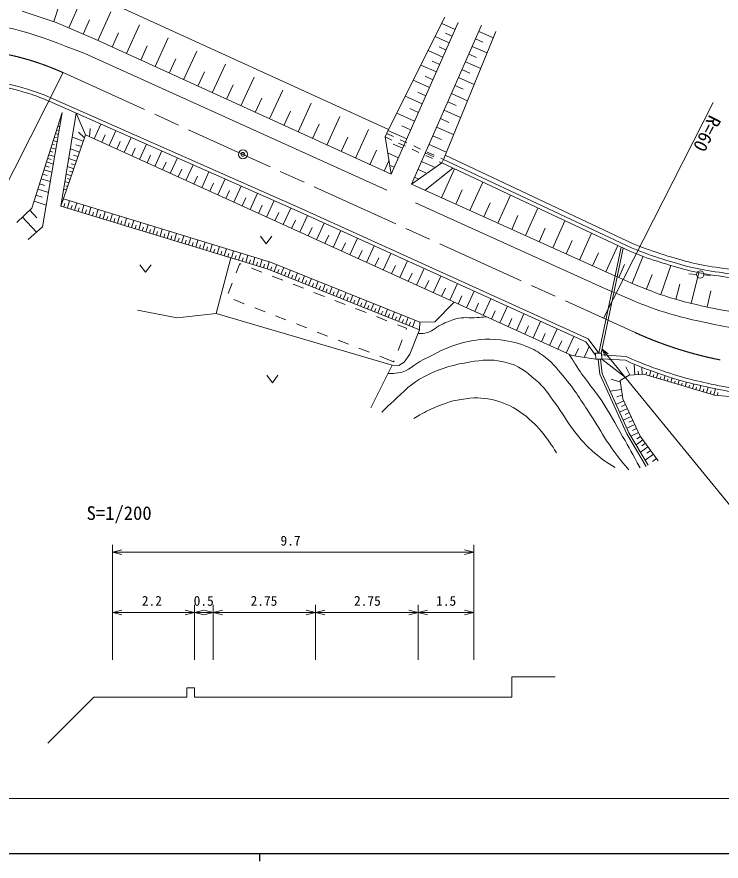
# Model space of a CAD drawing. Units: millimetres, scale not verified, with parts at other scales. Extents: x 40000 to 680000, y 20000 to 380000.
# Drawn here: x 135468 to 229937, y 204000 to 317166 of the extents above; entities that cross this region are included whole.
import ezdxf
from ezdxf.enums import TextEntityAlignment as Align

# ---------------------------------------------------------------- set-up
doc = ezdxf.new("R2010")
doc.units = ezdxf.units.MM
doc.header["$LTSCALE"] = 1000
doc.header["$PDMODE"] = 32
doc.header["$PDSIZE"] = 500
doc.linetypes.add('CHAIN', pattern=[18.5, 12, -1.5, 3.5, -1.5])
for name, color, linetype, lineweight in [('M-BGD', 7, 'Continuous', 13), ('M-BGD-HTXT', 7, 'Continuous', 13), ('M-BMK', 2, 'CHAIN', 13), ('M-BMK-SRVR', 3, 'Continuous', 13), ('M-STR-HTXT', 7, 'Continuous', 13), ('M-TTL-BAND', 7, 'Continuous', 25)]:
    doc.layers.add(name, color=color, linetype=linetype, lineweight=lineweight)
doc.styles.add('ＭＳ ゴシック', font='')
doc.styles.add('ＭＳ 明朝', font='')
doc.styles.get('ＭＳ ゴシック').set_extended_font_data('MS Gothic')
doc.styles.get('ＭＳ 明朝').set_extended_font_data('MS Mincho')

msp = doc.modelspace()

# ---------------------------------------------------------------- linework, layer by layer
at = {"layer": 'M-BGD'}
for p, q in [((142441, 315693), (144170, 319657)), ((140448, 316528), (141117, 318584)), ((148253, 318965), (185313, 302072)), ((136161, 317923), (140760, 316426)), ((146310, 313999), (148062, 317843)), ((185313, 302072), (192883, 317135)), ((140760, 316426), (146045, 314120)), ((144377, 314848), (145221, 316784)), ((150154, 312248), (151906, 316091)), ((185655, 296065), (194678, 316399)), ((188410, 294746), (197797, 316057)), ((194272, 315485), (192459, 316290)), ((148232, 313123), (149108, 315045)), ((192678, 298056), (199736, 315203)), ((193870, 314579), (192963, 314981)), ((197430, 315223), (199389, 314360)), ((146045, 314120), (185655, 296065)), ((153997, 310496), (155749, 314339)), ((193467, 313672), (191567, 314515)), ((196987, 314219), (197992, 313777)), ((152076, 311372), (152952, 313293)), ((157841, 308744), (159593, 312587)), ((192624, 311771), (190632, 312655)), ((193046, 312722), (192096, 313143)), ((196545, 313215), (198554, 312330)), ((144595, 312243), (185093, 293957)), ((155919, 309620), (156795, 311541)), ((192182, 310775), (191186, 311217)), ((196092, 312185), (197121, 311732)), ((161684, 306992), (163436, 310835)), ((191740, 309779), (189652, 310706)), ((195173, 310101), (196229, 309636)), ((195638, 311156), (197697, 310249)), ((159763, 307868), (160639, 309789)), ((165528, 305240), (167280, 309083)), ((191277, 308735), (190233, 309199)), ((194709, 309046), (196819, 308116)), ((163606, 306116), (164482, 308037)), ((190814, 307691), (188625, 308662)), ((194232, 307964), (195314, 307488)), ((169371, 303488), (171123, 307331)), ((190328, 306597), (189234, 307083)), ((193756, 306882), (195919, 305930)), ((139818, 305859), (173468, 290989)), ((140020, 306317), (173673, 291446)), ((167450, 304364), (168326, 306286)), ((173215, 301736), (174967, 305579)), ((189843, 305503), (187549, 306521)), ((193268, 305774), (194376, 305285)), ((171293, 302612), (172169, 304534)), ((189334, 304356), (188187, 304865)), ((192779, 304665), (194997, 303688)), ((137478, 291509), (141549, 304339)), ((141549, 304339), (138896, 289037)), ((143443, 304257), (141380, 291814)), ((144668, 301351), (143443, 304257)), ((177058, 299984), (178810, 303827)), ((188825, 303209), (186420, 304275)), ((192279, 303529), (193415, 303028)), ((140962, 302490), (141214, 302409)), ((145228, 301097), (145306, 302210)), ((145849, 300815), (146748, 302797)), ((175137, 300860), (176013, 302782)), ((188291, 302006), (187089, 302540)), ((191778, 302392), (194051, 301391)), ((140508, 301060), (140765, 300978)), ((140660, 301536), (141042, 301415)), ((140811, 302013), (141002, 301952)), ((141380, 291814), (144668, 301351)), ((144381, 300519), (142908, 301027)), ((144538, 300975), (143744, 301693)), ((144668, 301351), (209905, 271767)), ((146850, 300361), (147303, 301362)), ((147850, 299907), (148758, 301909)), ((178980, 299108), (179856, 301030)), ((180902, 298232), (182654, 302076)), ((184857, 301071), (185313, 302072)), ((185655, 296065), (184857, 301071)), ((184857, 301071), (185767, 300657)), ((185064, 301526), (185974, 301112)), ((187758, 300804), (185243, 301920)), ((191265, 301227), (192430, 300714)), ((140206, 300107), (140527, 300005)), ((140357, 300583), (140869, 300421)), ((144127, 299782), (143390, 300036)), ((148861, 299449), (149319, 300460)), ((149871, 298991), (150788, 301012)), ((151912, 298065), (152837, 300106)), ((187200, 299547), (185943, 300105)), ((186677, 300242), (187587, 299827)), ((186884, 300697), (187794, 300282)), ((190752, 300063), (193082, 299036)), ((139904, 299153), (140290, 299031)), ((140055, 299630), (140697, 299426)), ((143873, 299046), (142649, 299468)), ((150892, 298528), (151354, 299548)), ((153973, 297131), (154907, 299191)), ((182824, 297356), (183700, 299278)), ((186642, 298289), (185198, 298930)), ((188496, 299412), (189406, 298998)), ((188704, 299867), (189614, 299453)), ((190249, 298922), (191390, 298419)), ((190524, 299038), (191434, 298623)), ((139450, 297724), (140352, 297437)), ((139601, 298200), (140052, 298057)), ((139752, 298677), (140525, 298432)), ((143451, 297822), (142434, 298172)), ((143662, 298434), (143050, 298645)), ((152942, 297598), (153410, 298628)), ((155013, 296659), (155485, 297699)), ((156053, 296187), (156997, 298268)), ((184746, 296480), (185371, 297851)), ((189747, 297781), (191579, 296974)), ((190316, 298583), (191226, 298168)), ((192136, 297753), (192471, 297601)), ((192344, 298208), (192678, 298056)), ((192471, 297601), (192678, 298056)), ((192678, 298056), (217896, 286210)), ((192907, 298611), (218151, 286753)), ((139119, 296679), (140163, 296347)), ((139284, 297201), (139807, 297036)), ((143101, 296805), (142256, 297096)), ((143276, 297313), (142768, 297488)), ((157104, 295711), (157580, 296761)), ((158154, 295235), (159107, 297336)), ((186081, 297024), (185458, 297300)), ((192471, 297601), (188410, 294746)), ((189280, 296721), (190340, 296254)), ((190245, 293918), (193964, 296900)), ((192432, 292930), (194179, 296799)), ((192471, 297601), (217684, 285757)), ((138735, 295469), (139944, 295085)), ((138927, 296074), (139531, 295882)), ((142775, 295859), (142090, 296095)), ((142612, 295387), (142270, 295505)), ((142938, 296332), (142515, 296478)), ((159215, 294754), (159696, 295814)), ((160276, 294273), (161238, 296394)), ((162418, 293301), (163389, 295443)), ((188813, 295661), (189366, 295418)), ((138512, 294769), (139213, 294547)), ((142449, 294914), (141924, 295095)), ((142286, 294441), (142024, 294532)), ((161347, 293787), (161833, 294858)), ((164581, 292320), (165562, 294483)), ((188410, 294746), (215277, 282615)), ((196243, 291210), (197964, 295021)), ((138033, 293258), (138844, 293000)), ((138290, 294069), (139691, 293624)), ((142123, 293968), (141758, 294094)), ((163499, 292811), (163990, 293892)), ((166765, 291330), (167756, 293514)), ((194337, 292070), (195198, 293975)), ((199997, 289514), (201693, 293269)), ((137776, 292447), (139398, 291932)), ((141771, 291695), (141916, 292173)), ((142249, 291549), (142541, 292505)), ((143205, 291257), (143497, 292214)), ((165673, 291825), (166168, 292917)), ((168971, 290330), (169971, 292535)), ((188933, 292223), (214419, 280715)), ((198120, 290362), (198968, 292239)), ((135479, 289619), (137478, 291509)), ((137199, 291245), (138139, 290251)), ((142727, 291403), (142873, 291881)), ((143684, 291111), (143830, 291590)), ((144162, 290966), (144454, 291922)), ((144640, 290820), (144786, 291298)), ((145119, 290674), (145410, 291630)), ((145597, 290528), (145743, 291006)), ((146075, 290382), (146367, 291339)), ((147032, 290091), (147323, 291047)), ((167868, 290830), (168368, 291932)), ((170084, 289825), (170589, 290938)), ((171197, 289320), (172207, 291547)), ((173468, 290989), (211787, 273599)), ((173673, 291446), (212110, 274001)), ((203696, 287844), (205367, 291543)), ((136206, 290306), (138085, 288318)), ((146553, 290236), (146699, 290715)), ((147510, 289945), (147656, 290423)), ((147988, 289799), (148280, 290756)), ((148466, 289653), (148612, 290131)), ((148945, 289507), (149236, 290464)), ((149423, 289362), (149569, 289840)), ((149901, 289216), (150193, 290172)), ((150858, 288924), (151149, 289881)), ((172317, 288812), (172824, 289931)), ((173436, 288304), (174451, 290543)), ((201847, 288679), (202682, 290529)), ((207341, 286199), (208986, 289843)), ((138896, 289037), (136969, 287329)), ((150379, 289070), (150525, 289548)), ((151336, 288778), (151482, 289257)), ((151814, 288633), (152106, 289589)), ((152293, 288487), (152438, 288965)), ((152771, 288341), (153062, 289297)), ((153249, 288195), (153395, 288673)), ((153727, 288049), (154019, 289006)), ((154684, 287758), (154975, 288714)), ((174555, 287797), (175063, 288916)), ((175674, 287290), (176689, 289528)), ((205519, 287021), (206341, 288843)), ((154206, 287904), (154351, 288382)), ((155162, 287612), (155308, 288090)), ((155640, 287466), (155932, 288423)), ((156119, 287320), (156264, 287799)), ((156597, 287174), (156889, 288131)), ((157075, 287029), (157221, 287507)), ((157553, 286883), (157845, 287839)), ((158510, 286591), (158802, 287548)), ((168160, 287761), (168910, 286761)), ((168910, 286761), (169660, 287761)), ((176793, 286782), (177300, 287901)), ((177912, 286275), (178926, 288512)), ((180148, 285261), (181163, 287497)), ((210931, 284577), (212552, 288168)), ((158032, 286737), (158178, 287215)), ((158988, 286445), (159134, 286924)), ((159467, 286300), (159758, 287256)), ((159945, 286154), (160091, 286632)), ((160423, 286008), (160715, 286965)), ((160901, 285862), (161047, 286340)), ((161380, 285716), (161671, 286673)), ((162336, 285425), (162628, 286381)), ((179030, 285768), (179537, 286886)), ((182384, 284247), (183398, 286483)), ((209136, 285388), (209947, 287183)), ((214478, 282976), (216079, 286522)), ((161858, 285571), (162004, 286049)), ((162814, 285279), (162960, 285757)), ((163293, 285133), (163584, 286090)), ((163771, 284987), (163917, 285466)), ((164249, 284842), (164541, 285798)), ((165206, 284550), (165497, 285506)), ((166162, 284258), (166454, 285215)), ((181266, 284754), (181773, 285872)), ((184620, 283233), (185633, 285468)), ((212704, 283777), (213505, 285550)), ((213544, 272082), (216518, 286305)), ((213852, 272090), (216798, 286174)), ((162197, 277427), (164157, 284870)), ((164727, 284696), (164873, 285174)), ((164882, 282877), (165359, 284106)), ((165359, 284106), (165528, 284040)), ((165684, 284404), (165830, 284882)), ((166641, 284113), (166786, 284591)), ((167119, 283967), (167410, 284923)), ((167597, 283821), (167743, 284299)), ((168075, 283675), (168367, 284632)), ((169032, 283383), (169324, 284340)), ((183502, 283740), (184009, 284857)), ((186854, 282220), (187868, 284454)), ((217988, 281494), (219445, 285016)), ((151967, 283945), (152717, 282945)), ((152717, 282945), (153467, 283945)), ((166927, 283498), (168325, 282955)), ((168554, 283529), (168699, 284008)), ((169500, 283210), (169686, 283674)), ((169964, 283024), (170337, 283952)), ((170428, 282838), (170615, 283302)), ((170893, 282651), (171265, 283580)), ((171357, 282465), (171543, 282929)), ((171821, 282279), (172193, 283207)), ((185737, 282726), (186244, 283844)), ((189088, 281207), (190101, 283440)), ((216227, 282222), (216956, 283983)), ((221854, 279969), (223187, 283834)), ((169724, 282413), (171122, 281870)), ((172285, 282093), (172471, 282557)), ((172749, 281907), (173121, 282835)), ((173213, 281721), (173399, 282185)), ((173677, 281535), (174049, 282463)), ((174141, 281349), (174327, 281813)), ((174605, 281163), (174977, 282091)), ((187971, 281713), (188478, 282830)), ((190205, 280700), (190711, 281817)), ((191322, 280194), (192334, 282427)), ((219909, 280699), (220704, 282620)), ((226628, 282655), (225619, 282737)), ((225902, 278783), (226944, 282874)), ((227625, 282586), (228528, 282511)), ((163797, 280080), (164339, 281479)), ((172520, 281327), (173919, 280785)), ((175069, 280976), (175255, 281440)), ((175533, 280790), (175905, 281718)), ((175997, 280604), (176183, 281068)), ((176461, 280418), (176834, 281346)), ((176925, 280232), (177112, 280696)), ((177390, 280046), (177762, 280974)), ((192438, 279688), (192944, 280804)), ((193554, 279181), (194567, 281414)), ((223857, 279304), (224378, 281349)), ((175317, 280242), (176716, 279700)), ((177854, 279860), (178040, 280324)), ((178318, 279674), (178690, 280602)), ((178782, 279487), (178968, 279952)), ((179246, 279301), (179618, 280229)), ((179710, 279115), (179896, 279579)), ((180174, 278929), (180546, 279857)), ((194670, 278675), (195176, 279791)), ((195786, 278169), (196798, 280401)), ((228073, 278288), (228540, 280465)), ((165967, 278719), (164569, 279261)), ((178114, 279157), (179513, 278615)), ((180638, 278743), (180824, 279207)), ((181102, 278557), (181474, 279485)), ((181566, 278371), (181752, 278835)), ((182030, 278185), (182402, 279113)), ((182494, 277999), (182680, 278463)), ((182958, 277812), (183331, 278741)), ((194125, 278922), (191534, 276305)), ((196902, 277663), (197408, 278779)), ((198017, 277157), (199029, 279389)), ((156979, 276845), (151643, 277850)), ((162197, 277427), (156979, 276845)), ((185802, 270465), (162197, 277427)), ((168764, 277633), (167366, 278176)), ((180911, 278072), (182309, 277529)), ((183422, 277626), (183609, 278090)), ((183886, 277440), (184259, 278368)), ((184351, 277254), (184537, 277718)), ((184815, 277068), (185187, 277996)), ((185279, 276882), (185465, 277346)), ((185743, 276696), (186115, 277624)), ((199133, 276652), (199638, 277767)), ((200248, 276146), (201259, 278376)), ((202478, 275135), (203489, 277364)), ((171561, 276548), (170162, 277091)), ((183708, 276987), (185106, 276444)), ((186207, 276510), (186393, 276974)), ((186671, 276323), (187043, 277252)), ((187135, 276137), (187321, 276601)), ((187599, 275951), (187971, 276879)), ((188063, 275765), (188249, 276229)), ((188527, 275579), (188899, 276507)), ((189528, 276255), (189455, 275207)), ((191534, 276305), (189528, 276255)), ((201363, 275640), (201868, 276755)), ((204707, 274124), (205718, 276353)), ((174358, 275463), (172959, 276006)), ((186505, 275902), (187748, 275419)), ((187748, 275419), (187688, 275264)), ((189455, 275207), (188177, 271943)), ((203592, 274629), (204098, 275744)), ((206936, 273113), (207946, 275342)), ((177155, 274378), (175756, 274921)), ((187146, 273866), (186603, 272468)), ((205821, 273618), (206327, 274733)), ((209163, 272103), (210174, 274331)), ((212110, 274001), (213544, 272082)), ((179951, 273293), (178553, 273835)), ((182748, 272208), (181350, 272750)), ((208050, 272608), (208555, 273722)), ((211580, 271508), (212248, 272981)), ((211787, 273599), (213107, 271832)), ((186011, 270942), (184147, 271665)), ((188177, 271943), (187401, 270901)), ((209905, 271767), (213121, 271271)), ((210325, 271702), (210783, 272712)), ((213101, 272071), (213900, 272091)), ((213121, 271271), (213101, 272071)), ((213900, 272091), (213921, 271291)), ((217206, 271622), (213907, 271846)), ((186061, 271069), (186011, 270942)), ((187401, 270901), (186699, 270440)), ((213921, 271291), (213121, 271271)), ((217087, 271129), (213919, 271344)), ((217089, 268841), (213921, 271291)), ((218359, 269205), (218276, 270566)), ((185802, 270465), (182949, 264776)), ((186699, 270440), (185802, 270465)), ((217679, 269164), (217137, 270241)), ((218858, 269236), (218830, 269694)), ((219357, 269266), (219301, 270182)), ((219845, 269201), (219944, 269534)), ((220324, 269058), (220522, 269724)), ((221283, 268774), (221466, 269390)), ((168991, 269129), (169741, 268129)), ((169741, 268129), (170491, 269129)), ((216430, 268221), (215166, 268593)), ((216404, 268408), (217591, 269159)), ((216743, 265984), (216404, 268408)), ((217591, 269159), (219578, 269280)), ((219578, 269280), (229047, 266469)), ((220803, 268916), (220895, 269224)), ((221762, 268632), (221849, 268925)), ((222241, 268489), (222416, 269076)), ((222721, 268347), (222804, 268626)), ((223200, 268205), (223366, 268763)), ((223679, 268062), (223760, 268334)), ((224159, 267920), (224320, 268464)), ((225117, 267635), (225288, 268209)), ((216569, 267232), (215019, 267015)), ((224638, 267778), (224723, 268065)), ((225597, 267493), (225686, 267795)), ((226076, 267351), (226255, 267954)), ((226555, 267209), (226654, 267539)), ((227035, 267066), (227231, 267728)), ((227514, 266924), (227624, 267295)), ((227993, 266782), (228214, 267523)), ((228952, 266497), (229196, 267319)), ((216677, 266457), (215945, 266253)), ((219094, 260944), (216743, 265984)), ((228473, 266639), (228595, 267050)), ((229047, 266469), (238933, 265500)), ((229446, 266430), (229484, 266813)), ((216872, 265708), (215828, 265221)), ((217115, 265186), (216594, 264943)), ((217359, 264664), (216302, 264171)), ((217605, 264136), (217077, 263889)), ((217852, 263607), (216782, 263108)), ((218101, 263072), (217566, 262823)), ((218351, 262537), (217267, 262031)), ((218856, 261453), (217813, 260966)), ((218604, 261995), (218062, 261742)), ((219443, 260468), (218519, 259791)), ((219102, 260933), (218638, 260592)), ((221493, 257673), (219094, 260944)), ((220120, 259545), (219112, 258805)), ((219781, 260006), (219320, 259668)), ((220860, 258536), (219759, 257729)), ((220490, 259041), (219986, 258671)), ((221263, 257986), (220713, 257582))]:
    msp.add_line(p, q, dxfattribs=at)
for points in [[(189528, 276255), (169512, 284282), (141706, 292760)], [(189455, 275207), (169180, 283338), (141380, 291814)], [(219903, 256906), (217286, 261260), (213665, 269287), (213433, 271279)], [(220160, 257061), (217552, 261399), (213958, 269368), (213734, 271287)]]:
    msp.add_lwpolyline(points, dxfattribs=at)
msp.add_circle((227127, 282631), 500, dxfattribs=at)
for points, knots in [([(112164, 313783), (118623, 315756), (121441, 316491), (127528, 316404), (134389, 316306), (137489, 314972), (144595, 312243)], [0, 0, 0, 0, 1, 1, 1, 2, 2, 2, 2]), ([(128804, 308845), (129109, 308847), (129196, 308839), (129447, 308830), (130704, 308786), (131409, 308690), (132646, 308459), (134580, 308098), (135678, 307899), (137540, 307264), (138522, 306929), (138876, 306807), (140020, 306317)], [0, 0, 0, 0, 1, 1, 1, 2, 2, 2, 3, 3, 3, 4, 4, 4, 4]), ([(128850, 308344), (129016, 308342), (129192, 308337), (129420, 308330), (130653, 308296), (131343, 308184), (132557, 307966), (134470, 307622), (135552, 307413), (137391, 306785), (138351, 306458), (138698, 306339), (139818, 305859)], [0, 0, 0, 0, 1, 1, 1, 2, 2, 2, 3, 3, 3, 4, 4, 4, 4]), ([(215277, 282615), (220380, 280455), (222043, 279657), (226625, 278599), (230196, 277773), (232241, 277378), (235902, 277183), (240621, 276933), (243312, 276833), (247998, 277448), (251898, 277959), (254042, 278573), (257821, 279666), (261670, 280778), (263713, 281756), (267509, 283035), (271354, 284329), (273446, 285279), (277384, 286252), (281201, 287195), (283399, 287555), (287318, 287887), (291702, 288258), (294190, 288026), (298581, 287743), (301768, 287537), (302864, 287436), (306720, 286963)], [0, 0, 0, 0, 1, 1, 1, 2, 2, 2, 3, 3, 3, 4, 4, 4, 5, 5, 5, 6, 6, 6, 7, 7, 7, 8, 8, 8, 9, 9, 9, 9]), ([(218151, 286753), (220069, 285984), (220651, 285792), (222286, 285270), (225146, 284357), (226798, 283934), (229773, 283525), (232543, 283144), (234107, 282828), (236903, 282882), (242512, 282990), (245715, 282996), (251216, 284103), (253204, 284503), (253942, 284624), (256273, 285283)], [0, 0, 0, 0, 1, 1, 1, 2, 2, 2, 3, 3, 3, 4, 4, 4, 5, 5, 5, 5]), ([(214419, 280715), (219680, 278489), (221395, 277669), (226117, 276575), (229831, 275714), (231959, 275306), (235767, 275103), (240638, 274843), (243415, 274746), (248252, 275375), (252279, 275900), (254485, 276563), (258393, 277665), (262285, 278763), (264339, 279776), (268172, 281066), (271951, 282338), (274006, 283274), (277877, 284228), (281566, 285138), (283689, 285486), (287474, 285807), (291751, 286171), (294179, 285960), (298461, 285667), (301601, 285453), (302688, 285344), (306476, 284845)], [0, 0, 0, 0, 1, 1, 1, 2, 2, 2, 3, 3, 3, 4, 4, 4, 5, 5, 5, 6, 6, 6, 7, 7, 7, 8, 8, 8, 9, 9, 9, 9]), ([(217684, 285757), (219672, 284956), (220277, 284755), (221973, 284213), (224887, 283283), (226569, 282854), (229598, 282436), (232435, 282044), (234037, 281724), (236900, 281778), (242579, 281885), (245820, 281893), (251389, 283014), (253446, 283428), (254210, 283555), (256621, 284239)], [0, 0, 0, 0, 1, 1, 1, 2, 2, 2, 3, 3, 3, 4, 4, 4, 5, 5, 5, 5]), ([(217896, 286210), (219853, 285423), (220447, 285226), (222115, 284693), (225005, 283771), (226673, 283345), (229678, 282931), (232484, 282544), (234069, 282226), (236901, 282280), (242549, 282387), (245772, 282394), (251310, 283509), (253336, 283917), (254088, 284041), (256463, 284713)], [0, 0, 0, 0, 1, 1, 1, 2, 2, 2, 3, 3, 3, 4, 4, 4, 5, 5, 5, 5]), ([(217087, 271129), (219261, 270178), (219944, 269922), (221833, 269267), (224796, 268238), (226529, 267866), (229601, 267239), (232898, 266566), (234797, 266376), (238159, 266261), (243131, 266090), (245963, 266168), (250878, 266935), (256135, 267756), (258937, 268945), (264018, 270526), (268125, 271805), (270304, 272888), (274406, 274182), (277992, 275312), (279964, 276135), (283656, 276841), (286727, 277428), (288488, 277605), (291613, 277717), (294509, 277820), (295573, 277755), (299030, 277502)], [0, 0, 0, 0, 1, 1, 1, 2, 2, 2, 3, 3, 3, 4, 4, 4, 5, 5, 5, 6, 6, 6, 7, 7, 7, 8, 8, 8, 9, 9, 9, 9]), ([(217206, 271622), (219418, 270654), (220092, 270401), (221988, 269743), (224927, 268723), (226646, 268354), (229693, 267732), (232960, 267065), (234842, 266877), (238174, 266762), (243109, 266593), (245919, 266671), (250798, 267432), (256027, 268248), (258815, 269430), (263868, 271004), (267975, 272283), (270153, 273365), (274254, 274658), (277861, 275796), (279845, 276623), (283559, 277333), (286660, 277926), (288438, 278105), (291593, 278217), (294517, 278322), (295590, 278256), (299080, 277999)], [0, 0, 0, 0, 1, 1, 1, 2, 2, 2, 3, 3, 3, 4, 4, 4, 5, 5, 5, 6, 6, 6, 7, 7, 7, 8, 8, 8, 9, 9, 9, 9]), ([(189271, 274735), (189671, 274700), (189842, 274727), (190203, 274778), (191153, 274914), (191519, 275494), (192386, 275906), (193130, 276259), (193548, 276474), (194344, 276686), (195431, 276976), (196097, 276778), (197219, 276864), (197698, 276901), (197851, 276912), (198444, 276964)], [0, 0, 0, 0, 1, 1, 1, 2, 2, 2, 3, 3, 3, 4, 4, 4, 5, 5, 5, 5]), ([(185257, 269379), (185849, 269329), (186101, 269372), (186634, 269449), (188104, 269662), (188651, 270594), (189995, 271226), (191948, 272145), (192975, 272889), (195067, 273423), (197063, 273933), (198275, 274093), (200323, 273865), (201870, 273693), (202741, 273450), (204176, 272848), (205110, 272456), (205608, 272143), (206393, 271503), (207569, 270545), (208093, 269847), (209046, 268668), (210611, 266732), (211305, 265508), (212681, 263434), (213587, 262068), (213965, 261219), (214898, 259872), (215866, 258475), (216250, 258014), (217560, 256429)], [0, 0, 0, 0, 1, 1, 1, 2, 2, 2, 3, 3, 3, 4, 4, 4, 5, 5, 5, 6, 6, 6, 7, 7, 7, 8, 8, 8, 9, 9, 9, 10, 10, 10, 10]), ([(209572, 271918), (210032, 271133), (210174, 270922), (210576, 270294), (211775, 268417), (212685, 267529), (213922, 265677), (215118, 263887), (215651, 262797), (216719, 260929), (217658, 259288), (217952, 258757), (219078, 256704)], [0, 0, 0, 0, 1, 1, 1, 2, 2, 2, 3, 3, 3, 4, 4, 4, 4]), ([(184443, 264200), (185130, 264892), (185341, 265076), (185934, 265618), (187485, 267036), (188274, 268014), (190150, 268961), (192599, 270199), (194160, 270593), (196874, 270997), (198504, 271240), (199490, 271243), (201090, 270851), (202833, 270425), (203677, 269678), (205052, 268525), (206296, 267483), (206726, 266621), (207705, 265327), (208722, 263983), (209095, 263086), (210141, 261765), (211175, 260457), (211768, 259707), (213048, 258639), (214034, 257816), (214452, 257530), (215738, 256749)], [0, 0, 0, 0, 1, 1, 1, 2, 2, 2, 3, 3, 3, 4, 4, 4, 5, 5, 5, 6, 6, 6, 7, 7, 7, 8, 8, 8, 9, 9, 9, 9]), ([(188732, 263328), (189931, 264075), (190352, 264298), (191458, 264782), (193027, 265467), (193976, 265767), (195675, 265981), (197241, 266179), (198180, 266122), (199709, 265727), (201258, 265326), (202090, 264856), (203380, 263909), (204619, 263001), (205214, 262342), (206179, 261147), (206896, 260258), (207146, 259897), (207851, 258748)], [0, 0, 0, 0, 1, 1, 1, 2, 2, 2, 3, 3, 3, 4, 4, 4, 5, 5, 5, 6, 6, 6, 6])]:
    msp.add_open_spline(points, degree=3, knots=knots, dxfattribs=at)
at = {"layer": 'M-BGD-HTXT'}
for p, q in [((148279, 230964), (148279, 246405)), ((148279, 245405), (149529, 245718)), ((196779, 245405), (195529, 245718)), ((196779, 230964), (196779, 246405)), ((148279, 245405), (196779, 245405)), ((148279, 245405), (149529, 245093)), ((196779, 245405), (195529, 245093)), ((148279, 230964), (148279, 238334)), ((159279, 230964), (159279, 238334)), ((161779, 230964), (161779, 238334)), ((175529, 230964), (175529, 238334)), ((189279, 230964), (189279, 238334)), ((196779, 230964), (196779, 238334)), ((148279, 237334), (149529, 237647)), ((148279, 237334), (159279, 237334)), ((148279, 237334), (149529, 237022)), ((159279, 237334), (158029, 237647)), ((159279, 237334), (158029, 237022)), ((159279, 237334), (160529, 237647)), ((159279, 237334), (161779, 237334)), ((159279, 237334), (160529, 237022)), ((161779, 237334), (160529, 237647)), ((161779, 237334), (160529, 237022)), ((161779, 237334), (163029, 237647)), ((161779, 237334), (175529, 237334)), ((161779, 237334), (163029, 237022)), ((175529, 237334), (174279, 237647)), ((175529, 237334), (174279, 237022)), ((175529, 237334), (176779, 237647)), ((175529, 237334), (189279, 237334)), ((175529, 237334), (176779, 237022)), ((189279, 237334), (188029, 237647)), ((189279, 237334), (188029, 237022)), ((189279, 237334), (190529, 237647)), ((189279, 237334), (196779, 237334)), ((189279, 237334), (190529, 237022)), ((196779, 237334), (195529, 237647)), ((196779, 237334), (195529, 237022)), ((201879, 225964), (201879, 228697)), ((201879, 228697), (207658, 228697)), ((158279, 225964), (158279, 227214)), ((158279, 227214), (159279, 227214)), ((159279, 227214), (159279, 225964)), ((145779, 225964), (139631, 219816)), ((145779, 225964), (158279, 225964)), ((159279, 225964), (161779, 225964)), ((161779, 225964), (174279, 225964)), ((174279, 225964), (201879, 225964))]:
    msp.add_line(p, q, dxfattribs=at)
at = {"layer": 'M-BMK'}
msp.add_line((141663, 309690), (218425, 274843), dxfattribs=at)
for centre, radius, start, end in [((126937, 277253), 35623, 65.5836, 110.45219), ((239887, 322121), 51922, 245.5836, 289.84298)]:
    msp.add_arc(centre, radius, start, end, dxfattribs=at)
at = {"layer": 'M-BMK-SRVR'}
msp.add_circle((165793, 298736), 600, dxfattribs=at)
msp.add_point((165793, 298736), dxfattribs=at)
at = {"layer": 'M-STR-HTXT'}
for p, q in [((141663, 309690), (129839, 286325)), ((214180, 276770), (228890, 305704)), ((213963, 272618), (245080, 234580)), ((213963, 272618), (214402, 271686)), ((213963, 272618), (214789, 272003)), ((85925, 212376), (549159, 212376))]:
    msp.add_line(p, q, dxfattribs=at)
at = {"layer": 'M-TTL-BAND'}
for p, q in [((40000, 205000), (579000, 205000)), ((168000, 205000), (168000, 204000))]:
    msp.add_line(p, q, dxfattribs=at)

# ---------------------------------------------------------------- texts
at = {"layer": 'M-BGD-HTXT', "style": 'ＭＳ 明朝'}
msp.add_text('S=1/200', height=1833, dxfattribs=at).set_placement((144817, 249187), align=Align.BOTTOM_LEFT)
at = {"layer": 'M-BGD-HTXT', "style": 'ＭＳ ゴシック'}
for s, p in [('9.7', (172178, 245905)), ('2.2', (153579, 237834)), ('0.5', (160529, 237834)), ('2.75', (168616, 237834)), ('2.75', (182490, 237834)), ('1.5', (193051, 237834))]:
    msp.add_text(s, height=1320, dxfattribs=at).set_placement(p, align=Align.BOTTOM_CENTER)
at = {"layer": 'M-STR-HTXT', "style": 'ＭＳ ゴシック'}
msp.add_text('R=60', height=1833, rotation=243.052, dxfattribs=at).set_placement((228061, 301517), align=Align.MIDDLE_CENTER)

doc.saveas('drawing.dxf')
